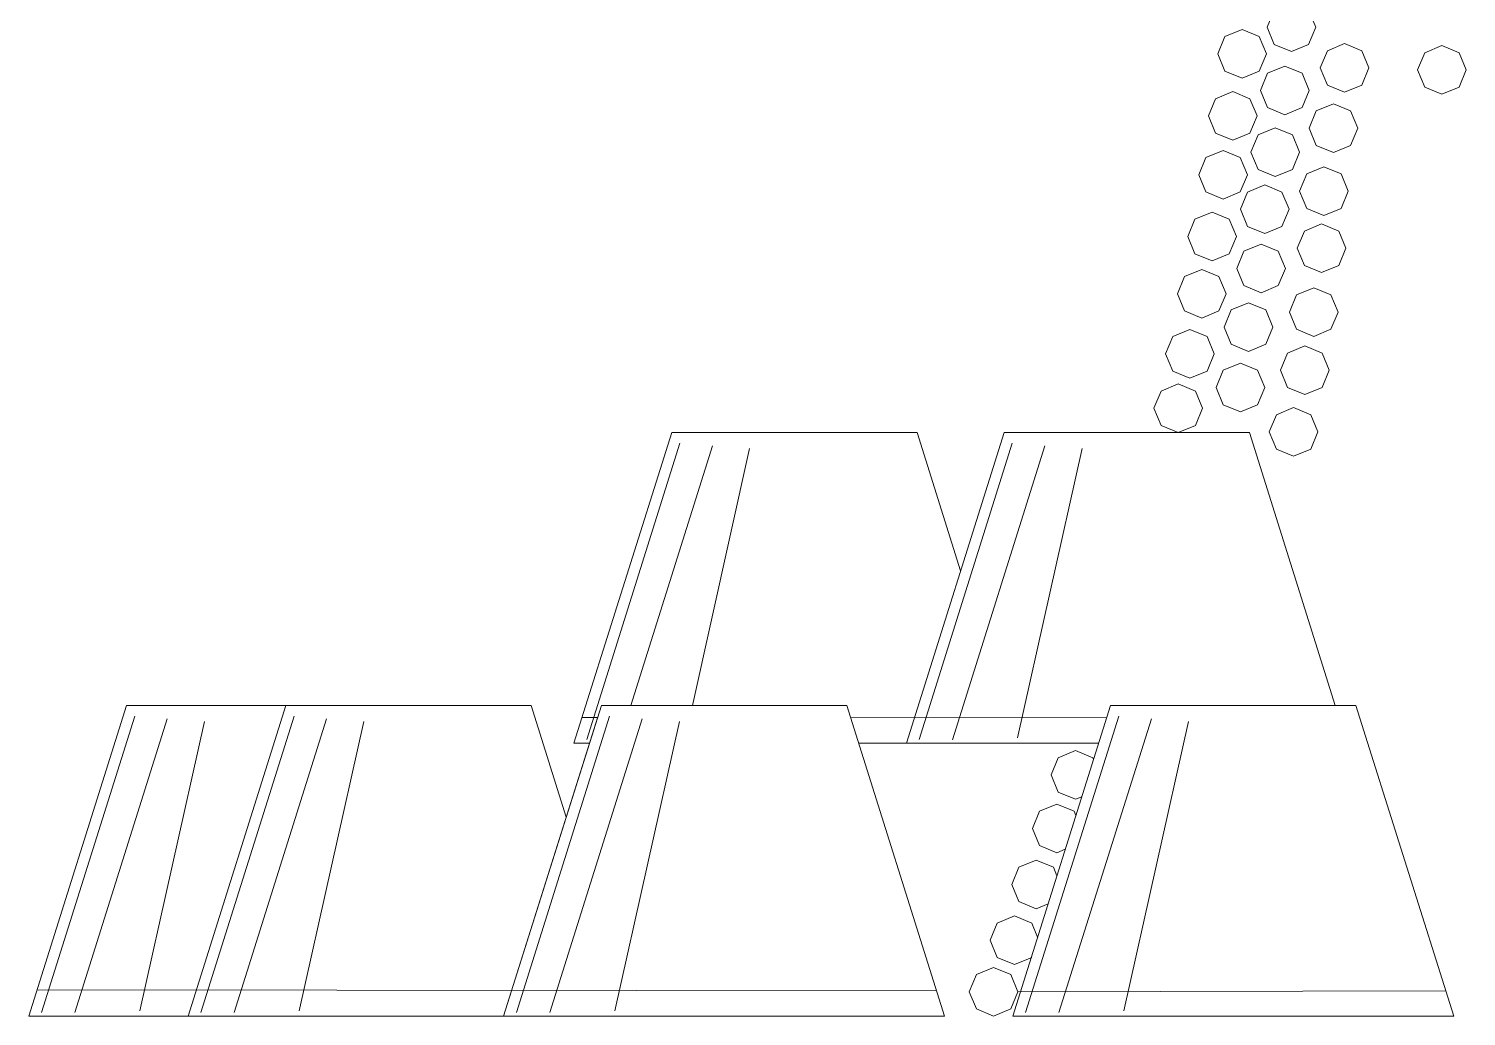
# Model space of a CAD drawing. Header units: inches. Extents: x 193287 to 241687, y 437648 to 550079.
# Drawn here: x 234340.2 to 234458.4, y 462915.8 to 462996.9 of the extents above; entities that cross this region are included whole.
import ezdxf

# ---------------------------------------------------------------- set-up
doc = ezdxf.new("R2010")
doc.units = ezdxf.units.IN
doc.header["$MEASUREMENT"] = 0
doc.linetypes.add('HIDDEN', pattern=[0.375, 0.25, -0.125])
doc.layers.add('CQ SPOT DETAIL DIMENSION', color=9, linetype='Continuous')
doc.layers.add('E-LITE-FIXT-NORM-CEILING', color=3, linetype='Continuous')
doc.layers.add('Glass', color=4, linetype='Continuous', lineweight=0)

# ---------------------------------------------------------------- blocks, each defined once
blk = doc.blocks.new('crystal ch 21')
at = {"layer": 'Glass', "color": 193, "lineweight": 0}
for p, q in [((38831.76, 39528.54), (38810.54, 39623.63)), ((38853.12, 39527.94), (38822.75, 39624.53)), ((38864.1, 39528.02), (38833.46, 39625.44)), ((38938.65, 39539.23), (38919.82, 39623.63)), ((38958.85, 39539.23), (38932.02, 39624.53)), ((38973.37, 39528.02), (38942.73, 39625.44)), ((38796.77, 39438.82), (38775.56, 39533.91)), ((38818.14, 39438.22), (38787.76, 39534.8)), ((38829.11, 39438.3), (38798.47, 39535.71)), ((38886.62, 39535.22), (38802.45, 39535.16)), ((38964.15, 39438.82), (38942.93, 39533.91)), ((38985.51, 39438.22), (38955.14, 39534.8)), ((38996.49, 39438.3), (38965.85, 39535.71)), ((39000.69, 39437.03), (38969.72, 39535.49)), ((38974.89, 39535.29), (38969.79, 39535.28)), ((39067.9, 39438.82), (39046.68, 39533.91)), ((39089.26, 39438.22), (39058.89, 39534.8)), ((39100.24, 39438.3), (39069.6, 39535.71)), ((39120.29, 39438.82), (39099.07, 39533.91)), ((39141.65, 39438.22), (39111.28, 39534.8)), ((39152.63, 39438.3), (39121.99, 39535.71)), ((38831.63, 39445.09), (38691, 39445.43)), ((39154.11, 39445.68), (38858.38, 39445.43))]:
    blk.add_line(p, q, dxfattribs=at)
for points in [[(38741.73, 39770.16), (38736.07, 39767.82), (38733.73, 39762.16), (38736.07, 39756.5), (38741.73, 39754.16), (38747.38, 39756.5), (38749.73, 39762.16), (38747.38, 39767.82)], [(38757.92, 39761.43), (38752.26, 39759.09), (38749.92, 39753.43), (38752.26, 39747.77), (38757.92, 39745.43), (38763.57, 39747.77), (38765.92, 39753.43), (38763.57, 39759.09)], [(38692.25, 39756.14), (38686.59, 39753.79), (38684.25, 39748.14), (38686.59, 39742.48), (38692.25, 39740.14), (38697.9, 39742.48), (38700.25, 39748.14), (38697.9, 39753.79)], [(38724.23, 39756.8), (38718.57, 39754.46), (38716.23, 39748.8), (38718.57, 39743.15), (38724.23, 39740.8), (38729.89, 39743.15), (38732.23, 39748.8), (38729.89, 39754.46)], [(38743.86, 39749.39), (38738.2, 39747.05), (38735.86, 39741.39), (38738.2, 39735.73), (38743.86, 39733.39), (38749.52, 39735.73), (38751.86, 39741.39), (38749.52, 39747.05)], [(38761, 39741.02), (38755.34, 39738.68), (38753, 39733.02), (38755.34, 39727.36), (38761, 39725.02), (38766.66, 39727.36), (38769, 39733.02), (38766.66, 39738.68)], [(38727.89, 39736.97), (38722.23, 39734.63), (38719.89, 39728.97), (38722.23, 39723.31), (38727.89, 39720.97), (38733.55, 39723.31), (38735.89, 39728.97), (38733.55, 39734.63)], [(38747.02, 39729.1), (38741.36, 39726.76), (38739.02, 39721.1), (38741.36, 39715.44), (38747.02, 39713.1), (38752.68, 39715.44), (38755.02, 39721.1), (38752.68, 39726.76)], [(38764.17, 39721.69), (38758.52, 39719.35), (38756.17, 39713.69), (38758.52, 39708.04), (38764.17, 39705.69), (38769.83, 39708.04), (38772.17, 39713.69), (38769.83, 39719.35)], [(38731.04, 39716.28), (38725.38, 39713.94), (38723.04, 39708.28), (38725.38, 39702.63), (38731.04, 39700.28), (38736.69, 39702.63), (38739.04, 39708.28), (38736.69, 39713.94)], [(38750.48, 39710.31), (38744.82, 39707.97), (38742.48, 39702.31), (38744.82, 39696.65), (38750.48, 39694.31), (38756.14, 39696.65), (38758.48, 39702.31), (38756.14, 39707.97)], [(38731.77, 39697.51), (38726.12, 39695.17), (38723.77, 39689.51), (38726.12, 39683.85), (38731.77, 39681.51), (38737.43, 39683.85), (38739.77, 39689.51), (38737.43, 39695.17)], [(38767.78, 39701.38), (38762.12, 39699.03), (38759.78, 39693.38), (38762.12, 39687.72), (38767.78, 39685.38), (38773.43, 39687.72), (38775.78, 39693.38), (38773.43, 39699.03)], [(38751.67, 39690.87), (38746.01, 39688.53), (38743.67, 39682.87), (38746.01, 39677.21), (38751.67, 39674.87), (38757.32, 39677.21), (38759.67, 39682.87), (38757.32, 39688.53)], [(38771.19, 39682.57), (38765.54, 39680.23), (38763.19, 39674.57), (38765.54, 39668.91), (38771.19, 39666.57), (38776.85, 39668.91), (38779.19, 39674.57), (38776.85, 39680.23)], [(38734.35, 39676.53), (38728.7, 39674.18), (38726.35, 39668.53), (38728.7, 39662.87), (38734.35, 39660.53), (38740.01, 39662.87), (38742.35, 39668.53), (38740.01, 39674.18)], [(38755.83, 39671.59), (38750.17, 39669.24), (38747.83, 39663.59), (38750.17, 39657.93), (38755.83, 39655.59), (38761.49, 39657.93), (38763.83, 39663.59), (38761.49, 39669.24)], [(38775.07, 39662.81), (38769.41, 39660.47), (38767.07, 39654.81), (38769.41, 39649.15), (38775.07, 39646.81), (38780.73, 39649.15), (38783.07, 39654.81), (38780.73, 39660.47)], [(38737.3, 39657.38), (38731.64, 39655.04), (38729.3, 39649.38), (38731.64, 39643.73), (38737.3, 39641.38), (38742.96, 39643.73), (38745.3, 39649.38), (38742.96, 39655.04)], [(38758.48, 39651.73), (38752.82, 39649.39), (38750.48, 39643.73), (38752.82, 39638.08), (38758.48, 39635.73), (38764.14, 39638.08), (38766.48, 39643.73), (38764.14, 39649.39)], [(38778.9, 39644.91), (38773.24, 39642.56), (38770.9, 39636.91), (38773.24, 39631.25), (38778.9, 39628.91), (38784.55, 39631.25), (38786.9, 39636.91), (38784.55, 39642.56)], [(38740.99, 39637.14), (38735.33, 39634.79), (38732.99, 39629.14), (38735.33, 39623.48), (38740.99, 39621.14), (38746.64, 39623.48), (38748.99, 39629.14), (38746.64, 39634.79)], [(38839.63, 39453.09), (38833.98, 39450.74), (38831.63, 39445.09), (38833.98, 39439.43), (38839.63, 39437.09), (38845.29, 39439.43), (38847.63, 39445.09), (38845.29, 39450.74)]]:
    blk.add_lwpolyline(points, close=True, dxfattribs=at)
for points in [[(38727.28, 39539.23), (38755.49, 39628.95), (38836.16, 39628.95), (38868.3, 39526.76), (38805.09, 39526.76)], [(38972.47, 39526.76), (38977.57, 39526.76), (38945.43, 39628.95), (38945.43, 39628.95), (38864.77, 39628.95), (38850.46, 39583.47)], [(38690.22, 39437.03), (38833.31, 39437.03), (38801.17, 39539.23), (38801.17, 39539.23), (38720.51, 39539.23), (38688.36, 39437.03), (38831.46, 39437.03)], [(38857.6, 39437.03), (39000.69, 39437.03), (38968.55, 39539.23), (38968.55, 39539.23), (38887.88, 39539.23), (38855.74, 39437.03), (38998.83, 39437.03)], [(38961.35, 39437.03), (39104.44, 39437.03), (39072.3, 39539.23), (39072.3, 39539.23), (38991.63, 39539.23), (38980.09, 39502.53)], [(39013.74, 39437.03), (39156.83, 39437.03), (39124.69, 39539.23), (39124.69, 39539.23), (39044.02, 39539.23)], [(38832.63, 39526.76), (38883.96, 39526.76)], [(38834.48, 39526.76), (38883.96, 39526.76)], [(38972.47, 39526.76), (38975.72, 39526.76)], [(38810.61, 39509.21), (38812.69, 39508.35), (38818.35, 39510.7), (38820.69, 39516.35), (38818.35, 39522.01), (38812.69, 39524.35), (38807.03, 39522.01), (38806.78, 39521.4)], [(38816.04, 39491.96), (38818.82, 39490.81), (38824.48, 39493.15), (38826.82, 39498.81), (38824.48, 39504.47), (38818.82, 39506.81), (38813.16, 39504.47), (38812.56, 39503.01)], [(38821.68, 39474.01), (38825.61, 39472.39), (38831.27, 39474.73), (38833.61, 39480.39), (38831.27, 39486.04), (38825.61, 39488.39), (38819.95, 39486.04), (38818.78, 39483.23)], [(38827.08, 39456.37), (38832.73, 39454.02), (38838.39, 39456.37), (38840.73, 39462.02), (38838.39, 39467.68), (38832.73, 39470.02), (38827.08, 39467.68), (38825.14, 39463.01)]]:
    blk.add_lwpolyline(points, dxfattribs=at)
blk = doc.blocks.new('SMDS')
at = {"layer": 'E-LITE-FIXT-NORM-CEILING', "linetype": 'HIDDEN', "xscale": -0.25, "yscale": 0.25, "zscale": 0.25, "rotation": 359.9999999999999}
blk.add_blockref('crystal ch 21', (394521.79, 466859.99, 0), dxfattribs=at)

msp = doc.modelspace()

# ---------------------------------------------------------------- block references
at = {"layer": 'CQ SPOT DETAIL DIMENSION'}
msp.add_blockref('SMDS', (-150392.368, -13803.482), dxfattribs=at)

doc.saveas('drawing.dxf')
